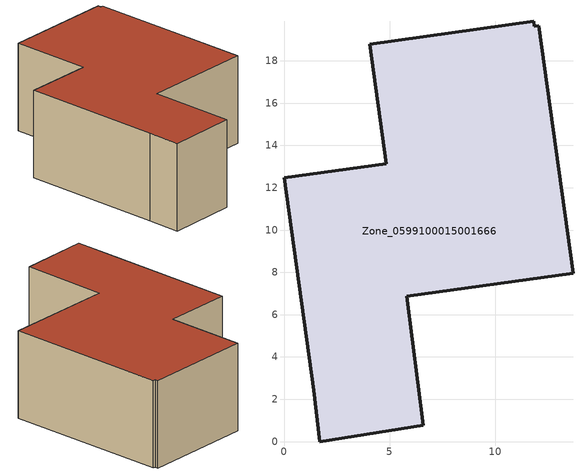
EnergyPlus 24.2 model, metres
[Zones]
Zone_0599100015001666
 floor ground (C_G): 11.81,19.86 11.84,19.64 12.04,19.67 13.67,7.96 5.8,6.87 6.59,0.77 1.7,0 1.4,2.43 0,12.48 4.83,13.14 4.04,18.78 z1.17
 wall outside (C_F): 1.7,0 6.59,0.77 5.8,6.87 13.67,7.96 12.04,19.67 11.84,19.64 11.81,19.86 4.04,18.78 4.83,13.14 0,12.48 1.4,2.43 1.7,0 z1.17:7.44
 roof outside (C_R): 11.84,19.64 11.81,19.86 4.04,18.78 4.83,13.14 0,12.48 1.4,2.43 1.7,0 6.59,0.77 5.8,6.87 13.67,7.96 12.04,19.67 z7.44
[BUILDING]
Pand.0599100015001666: North Axis=0; Terrain=City; Loads Convergence Tolerance Value=0.04; Temperature Convergence Tolerance Value=0.4; Solar Distribution=FullExterior; Maximum Number of Warmup Days=25; Minimum Number of Warmup Days=1
[Site:Location]
Rotterdam.The.Hague.AP_ZH_NLD Design_Conditions: Latitude=51.96; Longitude=4.45; Time Zone=1; Elevation=-4.5
[SITE:GROUNDTEMPERATURE:BUILDINGSURFACE]
18, 18, 18, 18, 18, 18, 18, 18, 18, 18, 18, 18
[MATERIAL] Thermal Absorptance=0.9; Solar Absorptance=0.7; Visible Absorptance=0.7
Name | Roughness | Thickness | Conductivity | Density | Specific Heat
G.D.1992-2005 | MediumSmooth | 0.15 | 0.06 | 540 | 1210
F.D.1992-2005 | Rough | 0.3 | 0.12 | 1920 | 840
R.D.1992-2005 | MediumRough | 0.2 | 0.08 | 1500 | 1000
[CONSTRUCTION]
C_G: G.D.1992-2005
C_F: F.D.1992-2005
C_R: R.D.1992-2005
[ZONE]
Zone_0599100015001666: Type=1; Multiplier=1; Ceiling Height=Autocalculate; Volume=Autocalculate; Floor Area=autocalculate; Part of Total Floor Area=Yes
[ZONEINFILTRATION:DESIGNFLOWRATE]
Infil_Zone_0599100015001666: Zone or ZoneList or Space or SpaceList=Zone_0599100015001666; Schedule=AlwaysOn; Design Flow Rate Calculation Method=Flow/Area; Flow Rate per Floor Area=0.0021; Constant Term Coefficient=1; Temperature Term Coefficient=0; Velocity Term Coefficient=0; Velocity Squared Term Coefficient=0
[HVACTEMPLATE:ZONE:IDEALLOADSAIRSYSTEM]
Zone_0599100015001666: Maximum Heating Supply Air Temperature=50; Minimum Cooling Supply Air Temperature=13; Maximum Heating Supply Air Humidity Ratio=0.0156; Minimum Cooling Supply Air Humidity Ratio=0.0077; Heating Limit=NoLimit; Cooling Limit=NoLimit; Dehumidification Control Type=ConstantSensibleHeatRatio; Cooling Sensible Heat Ratio=0.7; Dehumidification Setpoint=60; Humidification Control Type=None; Humidification Setpoint=30; Outdoor Air Method=None; Outdoor Air Flow Rate per Person=0.00944; Outdoor Air Flow Rate per Zone Floor Area=0; Outdoor Air Flow Rate per Zone=0; Demand Controlled Ventilation Type=None; Outdoor Air Economizer Type=NoEconomizer; Heat Recovery Type=None; Sensible Heat Recovery Effectiveness=0.7; Latent Heat Recovery Effectiveness=0.65
[ZONECONTROL:THERMOSTAT]
ThermostatControl_Zone_0599100015001666: Zone or ZoneList=Zone_0599100015001666; Control Type Schedule=DualSetpointControlType; Control 1=Thermostat_Zone_0599100015001666; Temperature Difference Between Cutout And Setpoint=0
[THERMOSTATSETPOINT:DUALSETPOINT]
Thermostat_Zone_0599100015001666: Heating Setpoint Temperature Schedule=HeatingSetpoint_Zone_0599100015001666; Cooling Setpoint Temperature Schedule=CoolingSetpoint_Zone_0599100015001666
[SCHEDULE:COMPACT]
HeatingSetpoint_Zone_0599100015001666: Through: 12/31, For: AllDays, Until: 24:00, 21
CoolingSetpoint_Zone_0599100015001666: Through: 12/31, For: AllDays, Until: 24:00, 24
DualSetpointControlType: Through: 12/31, For: AllDays, Until: 24:00, 4
AlwaysOn: Through: 12/31, For: AllDays, Until: 24:00, 1
